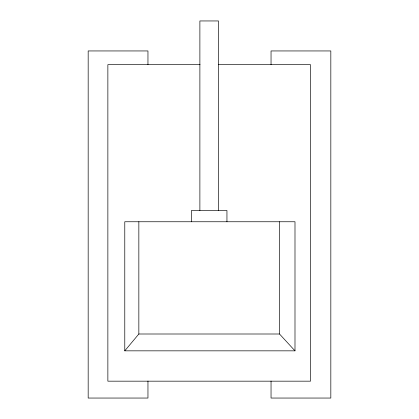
<?xml version="1.0" encoding="UTF-8"?>
<svg xmlns="http://www.w3.org/2000/svg" width="419" height="419" viewBox="0 0 419 419"><rect width="100%" height="100%" fill="white"/><g stroke="black" fill="none" stroke-linecap="round" stroke-linejoin="round"><path stroke-width="0.63" d="M124.778 350.839L124.778 221.756L294.992 221.756L294.992 350.839L124.778 350.839L138.846 334.001L138.846 221.756M200.057 64.662L107.866 64.662L107.866 381.17L310.495 381.17L310.495 64.662L218.304 64.662M138.846 334.001L279.515 334.001L294.992 350.839M279.515 221.756L279.515 334.001M271.041 64.673L271.041 50.945L330.827 50.945L330.827 398.05L271.041 398.05L271.041 381.054M226.946 221.756L226.946 210.506L191.415 210.506L191.415 221.756M218.477 210.506L218.477 20.95L199.884 20.95L199.884 210.506M147.959 64.673L147.959 50.945L88.173 50.945L88.173 398.05L147.959 398.05L147.959 381.054"/></g></svg>
